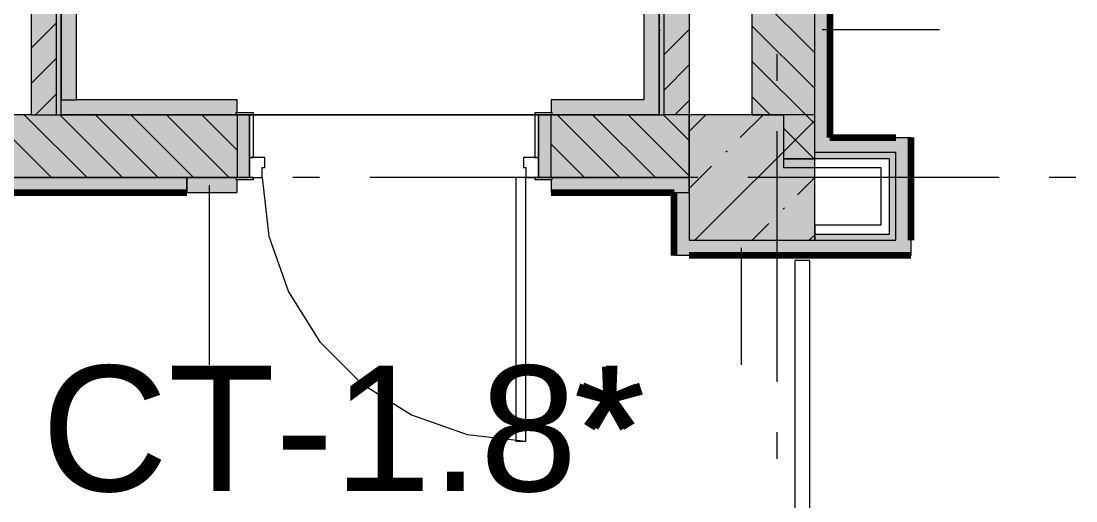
# Model space of a CAD drawing. Header units: millimetres. Extents: x -537608 to 253996, y -217170 to 186033.
# Drawn here: x -363336 to -359137, y -175888 to -173976 of the extents above; entities that cross this region are included whole.
import ezdxf

# ---------------------------------------------------------------- set-up
doc = ezdxf.new("R2010")
doc.units = ezdxf.units.MM
doc.layers.add('16) Лак 1.6м', color=160, linetype='Continuous', lineweight=90)
doc.layers.add('PDF _Геометрия', color=7, linetype='Continuous')
doc.layers.add('PDF _Текст', color=7, linetype='Continuous')
doc.layers.add('PDF _Сплошная заливка', color=7, linetype='Continuous', true_color=0xffffff)
doc.styles.add('PDF GOST-Common', font='arial.ttf')

msp = doc.modelspace()

# ---------------------------------------------------------------- hatches: boundary and pattern name
at = {"layer": 'PDF _Сплошная заливка', "transparency": 33554559}
h = msp.add_hatch(color=256, dxfattribs=at)
h.paths.add_polyline_path([(-360176.2013, -174524.6428), (-360176.2013, -171849.9895), (-360426.2024, -171849.9895), (-360426.2024, -174349.6432), (-360301.2018, -174349.6432), (-360301.2018, -174524.6428)], flags=0)
h.paths.add_polyline_path([(-360176.2013, -171349.9897), (-360178.1992, -168681.6407), (-360426.2024, -168681.6407), (-360426.2024, -171349.9897)], flags=0)
h.paths.add_polyline_path([(-360356.2055, -166919.6403), (-360176.2013, -166917.6403), (-360176.2013, -166349.6391), (-360426.2024, -166349.6391), (-360424.2044, -166917.6403), (-360416.204, -166919.6403)], flags=0)
h.paths.add_polyline_path([(-360426.2024, -165849.6392), (-360176.2013, -165849.6392), (-360179.7665, -164778.4008), (-360426.2024, -164778.4008), (-360426.2024, -165392.9318)], flags=0)
h.paths.add_polyline_path([(-360416.204, -163016.4003), (-360176.2013, -163014.3997), (-360176.2013, -162849.6375), (-360426.2024, -162849.6375), (-360424.2044, -163014.3997), (-360416.204, -163014.3997)], flags=0)
at = {"layer": 'PDF _Сплошная заливка', "true_color": 0x56bc34, "transparency": 33554559}
h = msp.add_hatch(color=85, dxfattribs=at)
h.paths.add_polyline_path([(-360176.2013, -174499.6427), (-360116.2027, -174499.6427), (-360116.2027, -168679.6406), (-360176.2013, -168679.6406), (-360176.2013, -173951.8175)], flags=0)
h.paths.add_polyline_path([(-360176.2013, -166919.6403), (-360116.2027, -166919.6403), (-360116.2027, -164776.4007), (-360176.2013, -164776.4007), (-360176.2013, -166819.4128)], flags=0)
h.paths.add_polyline_path([(-360176.2013, -163016.4003), (-360116.2027, -163016.4003), (-360116.2027, -162849.6375), (-360176.2013, -162849.6375)], flags=0)
at = {"layer": 'PDF _Сплошная заливка', "transparency": 33554559}
h = msp.add_hatch(color=256, dxfattribs=at)
h.paths.add_polyline_path([(-360796.2006, -174349.6432), (-360776.2039, -174349.6432), (-360776.2039, -171374.6421), (-360796.2006, -171374.6421), (-360796.2006, -173951.8175)], flags=0)
h.paths.add_polyline_path([(-360796.2006, -171254.6412), (-360776.2039, -171254.6412), (-360776.2039, -170942.8797), (-360796.2006, -170942.8797), (-360796.2006, -171098.8559)], flags=0)
at = {"layer": 'PDF _Сплошная заливка', "true_color": 0xb32d2d, "transparency": 33554559}
msp.add_hatch(color=15, dxfattribs=at).paths.add_polyline_path([(-363176.2059, -174289.6424), (-363116.1988, -174289.6424), (-363116.1988, -171254.6412), (-363176.2059, -171254.6412), (-363176.2059, -173951.8175)])
at = {"layer": 'PDF _Сплошная заливка', "true_color": 0xbce362, "transparency": 33554559}
h = msp.add_hatch(color=63, dxfattribs=at)
h.paths.add_polyline_path([(-360906.9313, -174349.6432), (-360856.1991, -174349.6432), (-360856.1991, -174289.6424), (-361226.2059, -174289.6424), (-361226.2059, -174341.6428), (-361221.2024, -174341.6428), (-361221.2024, -174349.6432)], flags=0)
h.paths.add_polyline_path([(-362481.2062, -174349.6432), (-362481.2062, -174341.6428), (-362476.2028, -174341.6428), (-362476.2028, -174289.6424), (-363176.2059, -174289.6424), (-363176.2059, -174349.6432)], flags=0)
at = {"layer": 'PDF _Сплошная заливка', "transparency": 33554559}
h = msp.add_hatch(color=256, dxfattribs=at)
h.paths.add_polyline_path([(-360906.9313, -174599.6432), (-360676.2034, -174599.6432), (-360676.2034, -174349.6432), (-361226.2059, -174349.6432), (-361226.2059, -174599.6432), (-361221.2024, -174599.6432)], flags=0)
h.paths.add_polyline_path([(-362481.2062, -174599.6432), (-362476.2028, -174599.6432), (-362476.2028, -174349.6432), (-367726.2002, -174349.6432), (-367726.2002, -174599.6432), (-362676.2037, -174599.6432)], flags=0)
msp.add_hatch(color=256, dxfattribs=at).paths.add_polyline_path([(-360676.2034, -174849.6427), (-360176.2013, -174849.6427), (-360176.2013, -174349.6432), (-360676.2034, -174349.6432), (-360676.2034, -174665.058)])
at = {"layer": 'PDF _Сплошная заливка', "true_color": 0x77b143, "transparency": 33554559}
for points in [[(-359878.6974, -174524.6428), (-359853.6973, -174524.6428), (-359853.6973, -174499.6427), (-360176.2013, -174499.6427), (-360176.2013, -174524.6428), (-360063.662, -174524.6428)], [(-359878.6974, -174849.6427), (-359878.6974, -174824.6426), (-360176.2013, -174824.6426), (-360176.2013, -174849.6427), (-359913.7044, -174849.6427)]]:
    msp.add_hatch(color=75, dxfattribs=at).paths.add_polyline_path(points)
at = {"layer": 'PDF _Сплошная заливка', "true_color": 0x56bc34, "transparency": 33554559}
msp.add_hatch(color=85, dxfattribs=at).paths.add_polyline_path([(-362676.2037, -174659.6428), (-362676.2037, -174599.6432), (-367666.2017, -174599.6432), (-367666.2017, -174659.6428), (-363436.7393, -174659.6428)])
at = {"layer": 'PDF _Сплошная заливка', "true_color": 0x35fffa, "transparency": 33554559}
h = msp.add_hatch(color=4, dxfattribs=at)
h.paths.add_polyline_path([(-360676.2034, -174659.6428), (-360676.2034, -174599.6432), (-361221.2024, -174600.2557), (-361221.2024, -174607.6425), (-361226.2059, -174607.6425), (-361226.2059, -174659.6428), (-360736.202, -174659.6428)], flags=0)
h.paths.add_polyline_path([(-362481.2062, -174659.6428), (-362476.2028, -174659.6428), (-362476.2028, -174607.6425), (-362481.2062, -174607.6425), (-362481.2062, -174599.6432), (-362676.2037, -174599.6432), (-362676.2037, -174659.6428)], flags=0)

# ---------------------------------------------------------------- linework, layer by layer
at = {"layer": '16) Лак 1.6м'}
for p, q in [((-360116.2027, -168679.6406), (-360116.2027, -174439.6431)), ((-360116.2027, -174439.6431), (-359853.6973, -174439.6431)), ((-359793.6987, -174439.6431), (-359793.6987, -174849.6427)), ((-367666.2017, -174659.6428), (-362676.2037, -174659.6428)), ((-361226.2059, -174659.6428), (-360736.202, -174659.6428)), ((-360736.202, -174909.6423), (-360736.202, -174659.6428)), ((-359793.6987, -174909.6423), (-360676.2034, -174909.6423))]:
    msp.add_line(p, q, dxfattribs=at)
at = {"layer": 'PDF _Геометрия', "lineweight": 9}
for p, q in [((-363116.1988, -174289.6424), (-363116.1988, -171374.6421)), ((-360776.2039, -174349.6432), (-360776.2039, -171374.6421)), ((-363296.203, -171434.6418), (-363296.203, -174349.6432)), ((-363196.2025, -171455.1395), (-363196.2025, -174349.6432)), ((-363176.2059, -171435.1399), (-363176.2059, -174289.6424)), ((-363176.2059, -174289.6424), (-363176.2059, -171455.1395)), ((-360856.1991, -171434.6418), (-360856.1991, -174289.6424)), ((-360796.2006, -174349.6432), (-360796.2006, -171434.6418)), ((-360796.2006, -171434.6418), (-360796.2006, -174349.6432)), ((-360176.2013, -174499.6427), (-360176.2013, -171849.9895)), ((-360176.2013, -174499.6427), (-360176.2013, -171849.9895)), ((-360676.2034, -172649.6179), (-360676.2034, -174349.6432)), ((-360426.2024, -172649.6179), (-360426.2024, -174349.6432)), ((-360176.2013, -174102.8058), (-360426.2024, -173852.8058)), ((-363296.203, -174083.8232), (-363196.2025, -173983.8228)), ((-360776.2039, -174109.4078), (-360676.2034, -174009.4074)), ((-360176.2013, -174244.2275), (-360426.2024, -173994.227)), ((-360146.1977, -174009.7207), (-359680.0485, -174009.7207)), ((-363296.203, -174225.2444), (-363196.2025, -174125.245)), ((-360776.2039, -174250.829), (-360676.2034, -174150.8285)), ((-360176.2013, -174385.6492), (-360426.2024, -174135.6492)), ((-363279.1775, -174349.6432), (-363196.2025, -174266.6656)), ((-360353.6306, -174349.6432), (-360426.2024, -174277.0703)), ((-363176.2059, -174349.6432), (-363176.2059, -174289.6424)), ((-363176.2059, -174349.6432), (-363176.2059, -174289.6424)), ((-363176.2059, -174289.6424), (-363116.1988, -174289.6424)), ((-362476.2028, -174289.6424), (-363116.1988, -174289.6424)), ((-362476.2028, -174341.6428), (-362476.2028, -174289.6424)), ((-360856.1991, -174289.6424), (-361226.2059, -174289.6424)), ((-361226.2059, -174289.6424), (-361226.2059, -174341.6428)), ((-360733.5926, -174349.6432), (-360676.2034, -174292.2508)), ((-363296.203, -174349.6432), (-363564.0133, -174349.6432)), ((-363214.8988, -174599.6432), (-363464.8999, -174349.6432)), ((-363073.4755, -174599.6432), (-363323.4766, -174349.6432)), ((-363296.203, -174349.6432), (-363196.2025, -174349.6432)), ((-363196.2025, -174349.6432), (-363176.2059, -174349.6432)), ((-362932.0609, -174599.6432), (-363182.0534, -174349.6432)), ((-363176.2059, -174349.6432), (-362481.2062, -174349.6432)), ((-362481.2062, -174349.6432), (-363176.2059, -174349.6432)), ((-362790.6376, -174599.6432), (-363040.6387, -174349.6432)), ((-362649.2142, -174599.6432), (-362899.2153, -174349.6432)), ((-362507.791, -174599.6432), (-362757.7921, -174349.6432)), ((-362476.2028, -174489.8129), (-362616.3688, -174349.6432)), ((-362411.2008, -174341.6428), (-362481.2062, -174341.6428)), ((-362481.2062, -174341.6428), (-362481.2062, -174349.6432)), ((-362481.2062, -174349.6432), (-362411.2008, -174349.6432)), ((-362426.2026, -174349.6432), (-362476.2028, -174349.6432)), ((-362476.2028, -174349.6432), (-362476.2028, -174599.6432)), ((-362426.2026, -174599.6432), (-362426.2026, -174349.6432)), ((-362411.2008, -174349.6432), (-362426.2026, -174349.6432)), ((-362426.2026, -174349.6432), (-362426.2026, -174519.6426)), ((-362411.2008, -174349.6432), (-362411.2008, -174341.6428)), ((-362411.2008, -174519.6426), (-362411.2008, -174349.6432)), ((-361291.1993, -174341.6428), (-361291.1993, -174349.6432)), ((-361221.2024, -174341.6428), (-361291.1993, -174341.6428)), ((-361291.1993, -174349.6432), (-361291.1993, -174519.6426)), ((-361276.1975, -174349.6432), (-361291.1993, -174349.6432)), ((-361291.1993, -174349.6432), (-361221.2024, -174349.6432)), ((-361276.1975, -174349.6432), (-361276.1975, -174599.6432)), ((-361226.2059, -174349.6432), (-361276.1975, -174349.6432)), ((-361276.1975, -174519.6426), (-361276.1975, -174349.6432)), ((-361226.2059, -174599.6432), (-361226.2059, -174349.6432)), ((-361221.2024, -174349.6432), (-361221.2024, -174341.6428)), ((-360856.1991, -174349.6432), (-361221.2024, -174349.6432)), ((-361221.2024, -174349.6432), (-360856.1991, -174349.6432)), ((-360952.1606, -174599.6432), (-361202.1531, -174349.6432)), ((-360810.7373, -174599.6432), (-361060.7384, -174349.6432)), ((-360676.2034, -174592.7559), (-360919.3151, -174349.6432)), ((-360796.2006, -174349.6432), (-360856.1991, -174349.6432)), ((-360856.1991, -174349.6432), (-360796.2006, -174349.6432)), ((-360796.2006, -174349.6432), (-360776.2039, -174349.6432)), ((-360676.2034, -174451.3342), (-360777.8919, -174349.6432)), ((-360676.2034, -174349.6432), (-360776.2039, -174349.6432)), ((-360676.2034, -174415.4848), (-360610.3575, -174349.6432)), ((-360176.2013, -174349.6432), (-360676.2034, -174349.6432)), ((-360676.2034, -174349.6432), (-360676.2034, -174599.6432)), ((-360676.2034, -174599.6432), (-360676.2034, -174349.6432)), ((-360654.1658, -174849.6427), (-360176.2013, -174371.6824)), ((-360472.9128, -174440.2939), (-360382.2562, -174349.6432)), ((-360426.2024, -174349.6432), (-360301.2018, -174349.6432)), ((-360301.2018, -174349.6432), (-360301.2018, -174499.6427)), ((-360176.2013, -174849.6427), (-360176.2013, -174349.6432)), ((-360178.6298, -174524.6428), (-360301.2018, -174402.0697)), ((-359853.6973, -174439.6431), (-359793.6987, -174439.6431)), ((-361093.5753, -174599.6432), (-361226.2059, -174467.0201)), ((-360529.9317, -174497.3175), (-360525.1952, -174492.5768)), ((-362366.2041, -174519.6426), (-362426.2026, -174519.6426)), ((-362426.2026, -174519.6426), (-362426.2026, -174599.6432)), ((-362426.2026, -174519.6426), (-362411.2008, -174519.6426)), ((-362366.2041, -174559.6435), (-362366.2041, -174519.6426)), ((-361276.1975, -174519.6426), (-361336.2047, -174519.6426)), ((-361336.2047, -174519.6426), (-361336.2047, -174559.6435)), ((-361291.1993, -174519.6426), (-361276.1975, -174519.6426)), ((-361276.1975, -174599.6432), (-361276.1975, -174519.6426)), ((-360301.2018, -174499.6427), (-360301.2018, -174524.6428)), ((-360301.2018, -174524.6428), (-360301.2018, -174559.6435)), ((-360176.2013, -174524.6428), (-360301.2018, -174524.6428)), ((-360301.2018, -174524.6428), (-360176.2013, -174524.6428)), ((-360116.2027, -174499.6427), (-360176.2013, -174499.6427)), ((-359853.6973, -174499.6427), (-360176.2013, -174499.6427)), ((-360176.2013, -174524.6428), (-360176.2013, -174499.6427)), ((-359878.6974, -174524.6428), (-360176.2013, -174524.6428)), ((-359853.6973, -174499.6427), (-360116.2027, -174499.6427)), ((-359878.6974, -174559.6435), (-359878.6974, -174524.6428)), ((-359853.6973, -174849.6427), (-359853.6973, -174499.6427)), ((-359853.6973, -174524.6428), (-359853.6973, -174499.6427)), ((-359853.6973, -174559.6435), (-359853.6973, -174524.6428)), ((-362376.2024, -174599.6432), (-362376.2024, -174559.6435)), ((-362376.2024, -174559.6435), (-362366.2041, -174559.6435)), ((-361336.2047, -174559.6435), (-361326.1977, -174559.6435)), ((-361326.1977, -174559.6435), (-361326.1977, -174599.6432)), ((-360676.2034, -174643.5839), (-360586.9592, -174554.3428)), ((-360301.2018, -174559.6435), (-359913.7044, -174559.6435)), ((-359913.7044, -174559.6435), (-359913.7044, -174789.6425)), ((-359878.6974, -174824.6426), (-359878.6974, -174559.6435)), ((-359853.6973, -174849.6427), (-359853.6973, -174559.6435)), ((-362676.2037, -174599.6432), (-367666.2017, -174599.6432)), ((-367666.2017, -174599.6432), (-362676.2037, -174599.6432)), ((-362676.2037, -174659.6428), (-362676.2037, -174599.6432)), ((-362676.2037, -174599.6432), (-362481.2062, -174599.6432)), ((-362481.2062, -174599.6432), (-362676.2037, -174599.6432)), ((-362676.2037, -174599.6432), (-362676.2037, -174659.6428)), ((-362411.2008, -174599.6432), (-362481.2062, -174599.6432)), ((-362481.2062, -174599.6432), (-362481.2062, -174607.6425)), ((-362481.2062, -174607.6425), (-362411.2008, -174607.6425)), ((-362476.2028, -174599.6432), (-362426.2026, -174599.6432)), ((-362476.2028, -174659.6428), (-362476.2028, -174607.6425)), ((-362411.2008, -174598.6431), (-362426.2026, -174598.6431)), ((-362426.2026, -174598.6431), (-362426.2026, -174599.6432)), ((-362426.2026, -174599.6432), (-362376.2024, -174599.6432)), ((-362426.2026, -174599.6432), (-362411.2008, -174599.6432)), ((-362411.2008, -174599.6432), (-362411.2008, -174598.6431)), ((-362411.2008, -174607.6425), (-362411.2008, -174599.6432)), ((-362376.2024, -174599.6432), (-362349.876, -174833.2904)), ((-361326.1977, -174599.6432), (-361366.1996, -174599.6432)), ((-361366.1996, -174599.6432), (-361366.1996, -175649.6436)), ((-361326.1977, -174599.6432), (-361276.1975, -174599.6432)), ((-361326.1977, -175649.6436), (-361326.1977, -174599.6432)), ((-361291.1993, -174598.6431), (-361291.1993, -174599.6432)), ((-361276.1975, -174598.6431), (-361291.1993, -174598.6431)), ((-361291.1993, -174599.6432), (-361276.1975, -174599.6432)), ((-361291.1993, -174599.6432), (-361291.1993, -174607.6425)), ((-361221.2024, -174599.6432), (-361291.1993, -174599.6432)), ((-361291.1993, -174607.6425), (-361221.2024, -174607.6425)), ((-361276.1975, -174599.6432), (-361276.1975, -174598.6431)), ((-361276.1975, -174599.6432), (-361226.2059, -174599.6432)), ((-361226.2059, -174607.6425), (-361226.2059, -174659.6428)), ((-360676.2034, -174599.6432), (-361221.2024, -174599.6432)), ((-361221.2024, -174599.6432), (-360676.2034, -174599.6432)), ((-361221.2024, -174607.6425), (-361221.2024, -174599.6432)), ((-360676.2034, -174599.6432), (-360676.2034, -174849.6427)), ((-360676.2034, -174659.6428), (-360676.2034, -174599.6432)), ((-360244.8116, -174668.3924), (-360176.2013, -174599.781)), ((-362676.2037, -174659.6428), (-362476.2028, -174659.6428)), ((-362587.8636, -174629.6425), (-362587.8636, -175345.7932)), ((-360736.202, -174659.6428), (-360676.2034, -174659.6428)), ((-360676.2034, -174659.6428), (-360676.2034, -174849.6427)), ((-360301.8391, -174725.4172), (-360297.094, -174720.6748)), ((-360426.0646, -174849.6427), (-360358.8579, -174782.4409)), ((-359913.7044, -174789.6425), (-360176.2013, -174789.6425)), ((-360176.2013, -174789.6425), (-360176.2013, -174824.6426)), ((-362349.876, -174833.2904), (-362272.2233, -175055.2213)), ((-360197.9633, -174849.6427), (-360176.2013, -174827.879)), ((-360176.2013, -174824.6426), (-360176.2013, -174849.6427)), ((-360176.2013, -174824.6426), (-359913.7044, -174824.6426)), ((-359913.7044, -174824.6426), (-359878.6974, -174824.6426)), ((-360676.2034, -174849.6427), (-359853.6973, -174849.6427)), ((-360676.2034, -174849.6427), (-360176.2013, -174849.6427)), ((-360176.2013, -174849.6427), (-359913.7044, -174849.6427)), ((-359913.7044, -174849.6427), (-359878.6974, -174849.6427)), ((-359878.6974, -174849.6427), (-359853.6973, -174849.6427)), ((-359793.6987, -174849.6427), (-359793.6987, -174909.6423)), ((-360676.2034, -174909.6423), (-360736.202, -174909.6423)), ((-360468.9428, -174879.6436), (-360468.9428, -175345.7932)), ((-360196.1979, -174929.6185), (-360255.275, -174929.6185)), ((-360255.275, -174929.6185), (-360255.275, -176414.6444)), ((-360196.1979, -176414.6444), (-360196.1979, -174929.6185)), ((-362272.2233, -175055.2213), (-362147.128, -175254.3072)), ((-362147.128, -175254.3072), (-361980.8682, -175420.5659)), ((-361980.8682, -175420.5659), (-361781.7802, -175545.6596)), ((-361781.7802, -175545.6596), (-361559.845, -175623.3172)), ((-361559.845, -175623.3172), (-361326.1977, -175649.6436)), ((-361366.1996, -175649.6436), (-361326.1977, -175649.6436))]:
    msp.add_line(p, q, dxfattribs=at)
at = {"layer": 'PDF _Геометрия', "color": 8, "lineweight": 9, "true_color": 0x787878}
for p, q in [((-360796.2006, -174012.6842), (-360791.0937, -174012.6842)), ((-363176.2059, -174238.8521), (-363177.8852, -174235.9402))]:
    msp.add_line(p, q, dxfattribs=at)
at = {"layer": 'PDF _Геометрия', "color": 253, "lineweight": 9, "true_color": 0xaaaaaa}
for p, q in [((-360326.2019, -174214.2331), (-360326.2019, -174108.3992)), ((-360976.2048, -174349.6432), (-360983.1976, -174349.6432)), ((-360326.2019, -175414.233), (-360326.2019, -174414.2334)), ((-362454.0274, -174599.6432), (-363454.0318, -174599.6432)), ((-362148.1959, -174599.6432), (-362254.0265, -174599.6432)), ((-360948.1992, -174599.6432), (-361948.195, -174599.6432)), ((-360642.359, -174599.6432), (-360748.1983, -174599.6432)), ((-359442.3623, -174599.6432), (-360442.3581, -174599.6432)), ((-359136.5308, -174599.6432), (-359242.3614, -174599.6432)), ((-360326.2019, -175720.0667), (-360326.2019, -175614.2339))]:
    msp.add_line(p, q, dxfattribs=at)
at = {"layer": 'PDF _Геометрия', "color": 9, "lineweight": 9, "true_color": 0xc0c0c0}
for p, q in [((-362411.2008, -174349.6432), (-361291.1993, -174349.6432)), ((-361291.1993, -174349.6432), (-362411.2008, -174349.6432))]:
    msp.add_line(p, q, dxfattribs=at)
at = {"layer": 'PDF _Сплошная заливка', "lineweight": 35, "transparency": 33554559}
for points in [[(-360676.2034, -174349.6432), (-360676.2034, -171354.6417), (-360776.2039, -174349.6432), (-360776.2039, -171354.6417)], [(-363196.2025, -174349.6432), (-363196.2025, -171435.1399), (-363296.203, -174349.6432), (-363296.203, -171435.1399)], [(-363176.2059, -174349.6432), (-363176.2059, -171435.1399), (-363196.2025, -174349.6432), (-363196.2025, -171435.1399)]]:
    msp.add_solid(points, dxfattribs=at)
at = {"layer": 'PDF _Сплошная заливка', "color": 63, "lineweight": 35, "true_color": 0xbce362, "transparency": 33554559}
msp.add_solid([(-360796.2006, -174349.6432), (-360796.2006, -171434.6418), (-360856.1991, -174349.6432), (-360856.1991, -171434.6418)], dxfattribs=at)
at = {"layer": 'PDF _Сплошная заливка', "color": 7, "lineweight": 35, "true_color": 0xf4f4f4, "transparency": 33554559}
for points in [[(-362476.2028, -174599.6432), (-362426.2026, -174599.6432), (-362476.2028, -174349.6432), (-362426.2026, -174349.6432)], [(-361276.1975, -174599.6432), (-361226.2059, -174599.6432), (-361276.1975, -174349.6432), (-361226.2059, -174349.6432)]]:
    msp.add_solid(points, dxfattribs=at)
at = {"layer": 'PDF _Сплошная заливка', "color": 85, "lineweight": 35, "true_color": 0x56bc34, "transparency": 33554559}
for points in [[(-360116.2027, -174499.6427), (-359853.6973, -174499.6427), (-360116.2027, -174439.6431), (-359853.6973, -174439.6431)], [(-359793.6987, -174849.6427), (-359793.6987, -174439.6431), (-359853.6973, -174849.6427), (-359853.6973, -174439.6431)], [(-360676.2034, -174909.6423), (-360676.2034, -174659.6428), (-360736.202, -174909.6423), (-360736.202, -174659.6428)], [(-360676.2034, -174909.6423), (-359793.6987, -174909.6423), (-360676.2034, -174849.6427), (-359793.6987, -174849.6427)]]:
    msp.add_solid(points, dxfattribs=at)
at = {"layer": 'PDF _Сплошная заливка', "color": 75, "lineweight": 35, "true_color": 0x77b143, "transparency": 33554559}
msp.add_solid([(-359853.6973, -174849.6427), (-359853.6973, -174524.6428), (-359878.6974, -174849.6427), (-359878.6974, -174524.6428)], dxfattribs=at)

# ---------------------------------------------------------------- texts
at = {"layer": 'PDF _Текст', "char_height": 500, "attachment_point": 4, "style": 'PDF GOST-Common'}
for s, insert in [('СТ-1.8*', (-363255.8652, -175602.7586)), ('*', (-361136.9444, -175602.7586))]:
    msp.add_mtext(s, dxfattribs=dict(at, insert=insert))

doc.saveas('drawing.dxf')
